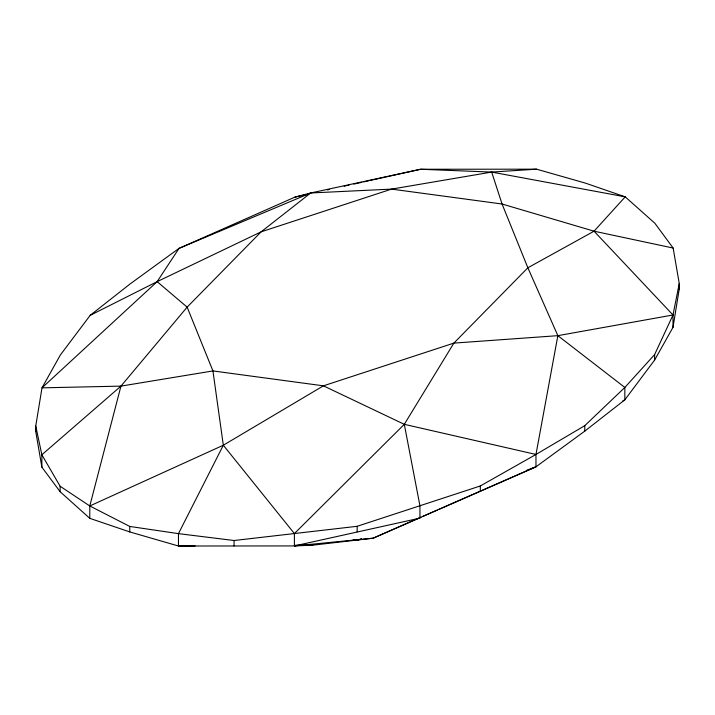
<?xml version="1.0" encoding="UTF-8"?>
<svg xmlns="http://www.w3.org/2000/svg" width="715" height="715" viewBox="0 0 715 715"><rect width="100%" height="100%" fill="white"/><g stroke="black" fill="none" stroke-linecap="round" stroke-linejoin="round"><path stroke-width="1.07" d="M673.003 327.345L679.25 288.958L679.25 283.489L673.137 248.042L654.886 223.268L625.214 196.848L585.245 183.058L536.536 169.178L420.599 169.258L310.703 192.978L295.063 197.063L179.027 248.373L130.228 283.846L90.162 315.36L60.373 354.953L41.997 387.843L35.75 426.024L35.75 431.494L41.863 467.145L60.114 491.714L89.786 518.339L129.755 531.924L178.464 546.01L294.401 545.929L312.741 545.17L373.114 538.198L535.973 466.815L584.772 431.136L624.839 399.828L654.627 360.038L673.003 327.345L673.003 314.984L679.25 283.489M439.278 509.205L535.973 466.815L535.973 454.454L557.852 335.666L527.867 267.794L502.064 204.007L491.679 172.083L420.599 169.258L401.964 173.396M35.75 431.494L36.143 429.536M89.786 518.339L89.786 505.97L120.951 386.118L187.133 307.137L261.127 231.83L310.703 192.978L391.57 189.109L491.679 172.083L536.536 169.178M35.75 426.024L41.863 454.776L60.114 486.245L89.786 505.97L129.755 526.446L178.464 533.64L234.064 540.513L357.16 526.303L480.319 485.968L535.973 454.454L584.772 425.666L624.839 387.459L654.627 354.56L673.003 314.984L594.049 231.186L502.064 204.007L391.57 189.109L261.127 231.83L157.148 281.639L90.162 315.36M673.003 314.984L557.852 335.666L453.873 343.111L323.43 385.832L223.321 445.222L178.464 533.64L178.464 546.01L195.115 545.903M420.947 517.231L373.114 538.198L294.401 545.929L294.401 533.569L404.297 424.326L453.873 343.111L527.867 267.794L594.049 231.186L625.214 196.848L491.679 172.083M535.973 454.454L404.297 424.326L323.43 385.832L212.936 370.933L120.951 386.118L41.997 387.843L157.148 281.639L179.027 248.373L310.703 192.978M120.951 386.118L41.863 454.776L41.863 467.145M622.881 400.892L624.839 399.828L624.839 387.459L557.852 335.666M361.486 538.52L357.5 540.415L353.121 539.584M89.786 505.97L223.321 445.222L212.936 370.933L187.133 307.137L157.148 281.639M422.985 516.337L437.24 510.099M526.589 470.336L535.973 466.815M294.401 545.929L419.937 518.125L419.937 505.755L404.297 424.326M361.763 182.334L353.916 184.077M363.721 181.905L365.678 181.467M366.661 181.244L368.627 180.815M369.601 180.591L372.551 179.939M373.525 179.724L385.296 177.106M386.279 176.891L388.236 176.453M389.219 176.23L400.99 173.62M295.063 197.063L306.833 194.471M327.425 189.922L329.392 189.484M344.103 186.24L346.069 185.811M347.043 185.587L349.009 185.158M294.982 545.286L312.741 545.17L307.227 544.508M594.049 231.186L673.137 248.042M223.321 445.222L294.401 533.569M678.866 287.18L679.25 288.958M654.627 354.56L654.627 360.038M584.772 425.666L584.772 431.136M480.319 485.968L480.319 491.446M357.16 526.303L357.16 531.772M234.064 540.513L234.064 545.992M129.755 526.446L129.755 531.924M60.114 486.245L60.114 491.714"/></g></svg>
